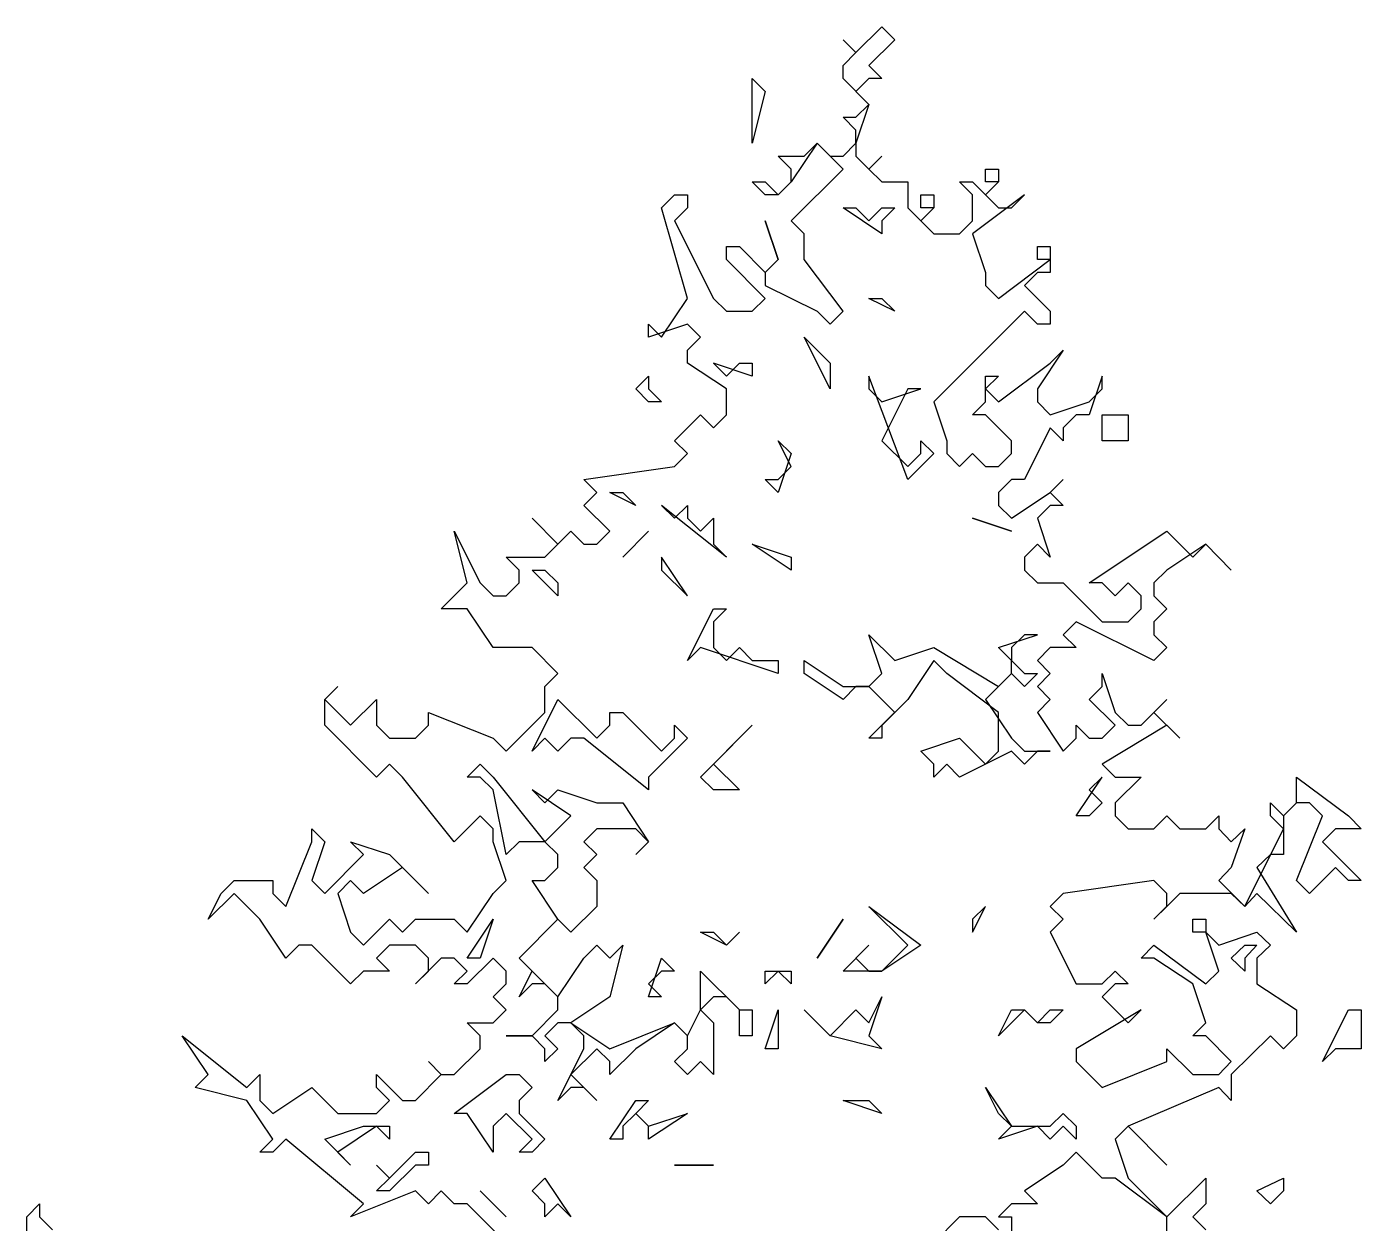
# Model space of a CAD drawing. Header units: millimetres. Extents: x 3633 to 4629, y 3430 to 3787.
# Drawn here: x 4031.66 to 4036.71, y 3484.79 to 3489.32 of the extents above; entities that cross this region are included whole.
import ezdxf

# ---------------------------------------------------------------- set-up
doc = ezdxf.new("R2010")
doc.units = ezdxf.units.MM

# ---------------------------------------------------------------- blocks, each defined once
blk = doc.blocks.new('Pine 3 Elev_133')
at = {"color": 0}
for p, q in [((294.8, 10460.1), (334.8, 10500)), ((334.8, 10500), (354.8, 10480)), ((294.8, 10460.1), (274.8, 10480)), ((274.8, 10480), (294.8, 10460.1)), ((354.8, 10480), (314.8, 10440.1)), ((274.8, 10440.1), (294.8, 10460.1)), ((274.8, 10420.2), (274.8, 10440.1)), ((314.8, 10440.1), (334.8, 10420.2)), ((134.8, 10320.3), (134.8, 10420.2)), ((134.8, 10420.2), (154.8, 10400.2)), ((314.8, 10380.2), (274.8, 10420.2)), ((314.8, 10420.2), (294.8, 10400.2)), ((334.8, 10420.2), (314.8, 10420.2)), ((154.8, 10400.2), (134.8, 10320.3)), ((294.8, 10400.2), (314.8, 10380.2)), ((314.8, 10380.2), (294.8, 10320.3)), ((294.8, 10360.3), (314.8, 10380.2)), ((294.8, 10340.3), (274.8, 10360.3)), ((274.8, 10360.3), (294.8, 10360.3)), ((294.8, 10320.3), (294.8, 10340.3)), ((194.8, 10280.4), (174.8, 10300.4)), ((174.8, 10300.4), (214.8, 10300.4)), ((234.8, 10320.3), (194.8, 10260.5)), ((214.8, 10300.4), (234.8, 10320.3)), ((274.8, 10280.4), (234.8, 10320.3)), ((234.8, 10320.3), (254.8, 10300.4)), ((254.8, 10300.4), (274.8, 10300.4)), ((274.8, 10300.4), (294.8, 10320.3)), ((294.8, 10320.3), (294.8, 10300.4)), ((294.8, 10300.4), (314.8, 10280.4)), ((314.8, 10280.4), (334.8, 10300.4)), ((334.8, 10300.4), (314.8, 10280.4)), ((194.8, 10200.6), (274.8, 10280.4)), ((194.8, 10260.5), (194.8, 10280.4)), ((314.8, 10280.4), (334.8, 10260.5)), ((494.8, 10260.5), (494.8, 10280.4)), ((494.8, 10280.4), (514.8, 10280.4)), ((514.8, 10280.4), (514.8, 10260.5)), ((154.8, 10240.5), (134.8, 10260.5)), ((134.8, 10260.5), (154.8, 10260.5)), ((154.8, 10260.5), (174.8, 10240.5)), ((194.8, 10260.5), (174.8, 10240.5)), ((174.8, 10240.5), (194.8, 10260.5)), ((334.8, 10260.5), (374.8, 10260.5)), ((374.8, 10260.5), (374.8, 10220.5)), ((474.8, 10240.5), (454.8, 10260.5)), ((454.8, 10260.5), (474.8, 10260.5)), ((474.8, 10260.5), (494.8, 10240.5)), ((494.8, 10240.5), (514.8, 10260.5)), ((514.8, 10260.5), (494.8, 10260.5)), ((514.8, 10260.5), (494.8, 10240.5)), ((-5.2, 10220.5), (14.8, 10240.5)), ((14.8, 10240.5), (34.8, 10240.5)), ((34.8, 10240.5), (34.8, 10220.5)), ((174.8, 10240.5), (154.8, 10240.5)), ((394.8, 10220.5), (394.8, 10240.5)), ((394.8, 10240.5), (414.8, 10240.5)), ((414.8, 10240.5), (414.8, 10220.5)), ((474.8, 10200.6), (474.8, 10240.5)), ((554.8, 10240.5), (474.8, 10180.6)), ((494.8, 10240.5), (514.8, 10220.5)), ((534.8, 10220.5), (554.8, 10240.5)), ((34.8, 10080.8), (-5.2, 10220.5)), ((34.8, 10220.5), (14.8, 10200.6)), ((334.8, 10180.6), (274.8, 10220.5)), ((274.8, 10220.5), (294.8, 10220.5)), ((294.8, 10220.5), (314.8, 10200.6)), ((314.8, 10200.6), (334.8, 10220.5)), ((334.8, 10220.5), (354.8, 10220.5)), ((354.8, 10220.5), (334.8, 10200.6)), ((374.8, 10220.5), (394.8, 10200.6)), ((394.8, 10200.6), (414.8, 10220.5)), ((414.8, 10220.5), (394.8, 10220.5)), ((414.8, 10220.5), (394.8, 10200.6)), ((514.8, 10220.5), (534.8, 10220.5)), ((14.8, 10200.6), (74.8, 10080.8)), ((174.8, 10140.7), (154.8, 10200.6)), ((154.8, 10200.6), (174.8, 10140.7)), ((214.8, 10180.6), (194.8, 10200.6)), ((334.8, 10200.6), (334.8, 10180.6)), ((394.8, 10200.6), (414.8, 10180.6)), ((454.8, 10180.6), (474.8, 10200.6)), ((214.8, 10140.7), (214.8, 10180.6)), ((414.8, 10180.6), (454.8, 10180.6)), ((474.8, 10180.6), (494.8, 10120.7)), ((94.8, 10140.7), (94.8, 10160.6)), ((94.8, 10160.6), (114.8, 10160.6)), ((114.8, 10160.6), (154.8, 10120.7)), ((574.8, 10140.7), (574.8, 10160.6)), ((574.8, 10160.6), (594.8, 10160.6)), ((594.8, 10160.6), (594.8, 10120.7)), ((154.8, 10080.8), (94.8, 10140.7)), ((154.8, 10120.7), (174.8, 10140.7)), ((174.8, 10140.7), (154.8, 10120.7)), ((274.8, 10060.8), (214.8, 10140.7)), ((514.8, 10080.8), (594.8, 10140.7)), ((594.8, 10140.7), (574.8, 10140.7)), ((154.8, 10120.7), (154.8, 10100.8)), ((494.8, 10120.7), (494.8, 10100.8)), ((574.8, 10120.7), (554.8, 10100.8)), ((594.8, 10120.7), (574.8, 10120.7)), ((154.8, 10100.8), (234.8, 10060.8)), ((494.8, 10100.8), (514.8, 10080.8)), ((554.8, 10100.8), (594.8, 10060.8)), ((-5.2, 10020.9), (34.8, 10080.8)), ((74.8, 10080.8), (94.8, 10060.8)), ((134.8, 10060.8), (154.8, 10080.8)), ((354.8, 10060.8), (314.8, 10080.8)), ((314.8, 10080.8), (334.8, 10080.8)), ((334.8, 10080.8), (354.8, 10060.8)), ((94.8, 10060.8), (134.8, 10060.8)), ((234.8, 10060.8), (254.8, 10040.9)), ((254.8, 10040.9), (274.8, 10060.8)), ((554.8, 10060.8), (414.8, 9921.1)), ((574.8, 10040.9), (554.8, 10060.8)), ((594.8, 10060.8), (594.8, 10040.9)), ((34.8, 10040.9), (-25.2, 10020.9)), ((-25.2, 10020.9), (-25.2, 10040.9)), ((-25.2, 10040.9), (-5.2, 10020.9)), ((54.8, 10020.9), (34.8, 10040.9)), ((594.8, 10040.9), (574.8, 10040.9)), ((34.8, 10001), (54.8, 10020.9)), ((254.8, 9941.1), (214.8, 10020.9)), ((214.8, 10020.9), (254.8, 9981)), ((34.8, 9981), (34.8, 10001)), ((614.8, 10001), (574.8, 9941.1)), ((594.8, 9981), (614.8, 10001)), ((94.8, 9941.1), (34.8, 9981)), ((134.8, 9961), (74.8, 9981)), ((74.8, 9981), (94.8, 9961)), ((94.8, 9961), (114.8, 9981)), ((114.8, 9981), (134.8, 9981)), ((134.8, 9981), (134.8, 9961)), ((254.8, 9981), (254.8, 9941.1)), ((514.8, 9921.1), (594.8, 9981)), ((-45.2, 9941.1), (-25.2, 9961)), ((-25.2, 9961), (-25.2, 9941.1)), ((374.8, 9801.3), (314.8, 9961)), ((314.8, 9961), (314.8, 9941.1)), ((494.8, 9921.1), (494.8, 9961)), ((494.8, 9961), (514.8, 9961)), ((514.8, 9961), (494.8, 9941.1)), ((674.8, 9961), (654.8, 9901.1)), ((674.8, 9941.1), (674.8, 9961)), ((-25.2, 9921.1), (-45.2, 9941.1)), ((-25.2, 9941.1), (-5.2, 9921.1)), ((94.8, 9901.1), (94.8, 9941.1)), ((314.8, 9941.1), (334.8, 9921.1)), ((334.8, 9921.1), (394.8, 9941.1)), ((374.8, 9941.1), (334.8, 9861.2)), ((394.8, 9941.1), (374.8, 9941.1)), ((494.8, 9941.1), (514.8, 9921.1)), ((574.8, 9941.1), (574.8, 9921.1)), ((654.8, 9921.1), (674.8, 9941.1)), ((-5.2, 9921.1), (-25.2, 9921.1)), ((414.8, 9921.1), (434.8, 9861.2)), ((474.8, 9901.1), (494.8, 9921.1)), ((574.8, 9921.1), (594.8, 9901.1)), ((594.8, 9901.1), (654.8, 9921.1)), ((14.8, 9861.2), (54.8, 9901.1)), ((54.8, 9901.1), (74.8, 9881.2)), ((74.8, 9881.2), (94.8, 9901.1)), ((494.8, 9901.1), (474.8, 9901.1)), ((534.8, 9861.2), (494.8, 9901.1)), ((634.8, 9901.1), (614.8, 9881.2)), ((654.8, 9901.1), (634.8, 9901.1)), ((674.8, 9861.2), (674.8, 9901.1)), ((674.8, 9901.1), (714.8, 9901.1)), ((714.8, 9901.1), (714.8, 9861.2)), ((594.8, 9881.2), (554.8, 9801.3)), ((614.8, 9861.2), (594.8, 9881.2)), ((614.8, 9881.2), (614.8, 9861.2)), ((34.8, 9841.3), (14.8, 9861.2)), ((194.8, 9821.3), (174.8, 9861.2)), ((174.8, 9861.2), (194.8, 9841.3)), ((334.8, 9861.2), (374.8, 9821.3)), ((394.8, 9841.3), (394.8, 9861.2)), ((394.8, 9861.2), (414.8, 9841.3)), ((434.8, 9861.2), (434.8, 9841.3)), ((534.8, 9841.3), (534.8, 9861.2)), ((694.8, 9861.2), (674.8, 9861.2)), ((714.8, 9861.2), (694.8, 9861.2)), ((14.8, 9821.3), (34.8, 9841.3)), ((194.8, 9841.3), (174.8, 9781.4)), ((374.8, 9821.3), (394.8, 9841.3)), ((414.8, 9841.3), (374.8, 9801.3)), ((434.8, 9841.3), (454.8, 9821.3)), ((454.8, 9821.3), (474.8, 9841.3)), ((474.8, 9841.3), (494.8, 9821.3)), ((514.8, 9821.3), (534.8, 9841.3)), ((-125.2, 9801.3), (14.8, 9821.3)), ((174.8, 9801.3), (194.8, 9821.3)), ((494.8, 9821.3), (514.8, 9821.3)), ((-105.2, 9781.4), (-125.2, 9801.3)), ((174.8, 9781.4), (154.8, 9801.3)), ((154.8, 9801.3), (174.8, 9801.3)), ((534.8, 9801.3), (514.8, 9781.4)), ((554.8, 9801.3), (534.8, 9801.3)), ((594.8, 9781.4), (614.8, 9801.3)), ((614.8, 9801.3), (594.8, 9781.4)), ((-125.2, 9761.4), (-105.2, 9781.4)), ((-45.2, 9761.4), (-85.2, 9781.4)), ((-85.2, 9781.4), (-65.2, 9781.4)), ((-65.2, 9781.4), (-45.2, 9761.4)), ((514.8, 9781.4), (514.8, 9761.4)), ((534.8, 9741.4), (594.8, 9781.4)), ((594.8, 9781.4), (614.8, 9761.4)), ((-85.2, 9721.5), (-125.2, 9761.4)), ((94.8, 9681.6), (-5.2, 9761.4)), ((-5.2, 9761.4), (14.8, 9741.4)), ((14.8, 9741.4), (34.8, 9761.4)), ((34.8, 9761.4), (34.8, 9741.4)), ((514.8, 9761.4), (534.8, 9741.4)), ((594.8, 9761.4), (574.8, 9741.4)), ((614.8, 9761.4), (594.8, 9761.4)), ((-165.2, 9701.5), (-205.2, 9741.4)), ((-205.2, 9741.4), (-165.2, 9701.5)), ((34.8, 9741.4), (54.8, 9721.5)), ((54.8, 9721.5), (74.8, 9741.4)), ((74.8, 9741.4), (74.8, 9701.5)), ((474.8, 9741.4), (534.8, 9721.5)), ((534.8, 9721.5), (474.8, 9741.4)), ((574.8, 9741.4), (594.8, 9681.6)), ((-305.2, 9641.6), (-325.2, 9721.5)), ((-325.2, 9721.5), (-285.2, 9641.6)), ((-165.2, 9701.5), (-145.2, 9721.5)), ((-145.2, 9721.5), (-125.2, 9701.5)), ((-105.2, 9701.5), (-85.2, 9721.5)), ((-25.2, 9721.5), (-65.2, 9681.6)), ((-65.2, 9681.6), (-25.2, 9721.5)), ((654.8, 9641.6), (774.8, 9721.5)), ((774.8, 9721.5), (814.8, 9681.6)), ((-185.2, 9681.6), (-165.2, 9701.5)), ((-125.2, 9701.5), (-105.2, 9701.5)), ((74.8, 9701.5), (94.8, 9681.6)), ((194.8, 9661.6), (134.8, 9701.5)), ((134.8, 9701.5), (194.8, 9681.6)), ((574.8, 9701.5), (554.8, 9681.6)), ((594.8, 9681.6), (574.8, 9701.5)), ((834.8, 9701.5), (774.8, 9661.6)), ((814.8, 9681.6), (834.8, 9701.5)), ((834.8, 9701.5), (873.8, 9661.6)), ((873.8, 9661.6), (834.8, 9701.5)), ((-225.2, 9661.6), (-245.2, 9681.6)), ((-245.2, 9681.6), (-185.2, 9681.6)), ((-225.2, 9641.6), (-225.2, 9661.6)), ((-165.2, 9621.7), (-205.2, 9661.6)), ((-205.2, 9661.6), (-185.2, 9661.6)), ((-185.2, 9661.6), (-165.2, 9641.6)), ((34.8, 9621.7), (-5.2, 9681.6)), ((-5.2, 9681.6), (-5.2, 9661.6)), ((-5.2, 9661.6), (34.8, 9621.7)), ((194.8, 9681.6), (194.8, 9661.6)), ((554.8, 9681.6), (554.8, 9661.6)), ((554.8, 9661.6), (574.8, 9641.6)), ((774.8, 9661.6), (754.8, 9641.6)), ((-345.2, 9601.7), (-305.2, 9641.6)), ((-285.2, 9641.6), (-265.2, 9621.7)), ((-245.2, 9621.7), (-225.2, 9641.6)), ((-165.2, 9641.6), (-165.2, 9621.7)), ((574.8, 9641.6), (614.8, 9641.6)), ((614.8, 9641.6), (674.8, 9581.7)), ((674.8, 9641.6), (654.8, 9641.6)), ((694.8, 9621.7), (674.8, 9641.6)), ((714.8, 9641.6), (694.8, 9621.7)), ((734.8, 9621.7), (714.8, 9641.6)), ((754.8, 9641.6), (754.8, 9621.7)), ((-265.2, 9621.7), (-245.2, 9621.7)), ((734.8, 9601.7), (734.8, 9621.7)), ((754.8, 9621.7), (774.8, 9601.7)), ((-305.2, 9601.7), (-345.2, 9601.7)), ((-265.2, 9541.8), (-305.2, 9601.7)), ((34.8, 9521.9), (74.8, 9601.7)), ((74.8, 9601.7), (94.8, 9601.7)), ((94.8, 9601.7), (74.8, 9581.7)), ((714.8, 9581.7), (734.8, 9601.7)), ((774.8, 9601.7), (754.8, 9581.7)), ((74.8, 9581.7), (74.8, 9541.8)), ((634.8, 9581.7), (614.8, 9561.8)), ((754.8, 9521.9), (634.8, 9581.7)), ((674.8, 9581.7), (714.8, 9581.7)), ((754.8, 9581.7), (754.8, 9561.8)), ((334.8, 9501.9), (314.8, 9561.8)), ((314.8, 9561.8), (354.8, 9521.9)), ((514.8, 9541.8), (574.8, 9561.8)), ((554.8, 9561.8), (534.8, 9541.8)), ((574.8, 9561.8), (554.8, 9561.8)), ((614.8, 9561.8), (634.8, 9541.8)), ((754.8, 9561.8), (774.8, 9541.8)), ((-205.2, 9541.8), (-265.2, 9541.8)), ((-165.2, 9501.9), (-205.2, 9541.8)), ((54.8, 9541.8), (34.8, 9521.9)), ((174.8, 9501.9), (54.8, 9541.8)), ((74.8, 9541.8), (94.8, 9521.9)), ((94.8, 9521.9), (114.8, 9541.8)), ((114.8, 9541.8), (134.8, 9521.9)), ((354.8, 9521.9), (414.8, 9541.8)), ((414.8, 9541.8), (514.8, 9481.9)), ((534.8, 9521.9), (514.8, 9541.8)), ((534.8, 9541.8), (534.8, 9521.9)), ((594.8, 9541.8), (574.8, 9521.9)), ((634.8, 9541.8), (594.8, 9541.8)), ((774.8, 9541.8), (754.8, 9521.9)), ((134.8, 9521.9), (174.8, 9521.9)), ((174.8, 9521.9), (174.8, 9501.9)), ((214.8, 9501.9), (214.8, 9521.9)), ((214.8, 9521.9), (274.8, 9481.9)), ((414.8, 9521.9), (374.8, 9462)), ((434.8, 9501.9), (414.8, 9521.9)), ((534.8, 9501.9), (534.8, 9521.9)), ((534.8, 9521.9), (554.8, 9501.9)), ((574.8, 9521.9), (594.8, 9501.9)), ((-185.2, 9481.9), (-165.2, 9501.9)), ((274.8, 9462), (214.8, 9501.9)), ((314.8, 9481.9), (334.8, 9501.9)), ((514.8, 9442), (434.8, 9501.9)), ((534.8, 9501.9), (494.8, 9462)), ((514.8, 9481.9), (534.8, 9501.9)), ((554.8, 9481.9), (534.8, 9501.9)), ((554.8, 9501.9), (574.8, 9501.9)), ((574.8, 9501.9), (554.8, 9481.9)), ((594.8, 9501.9), (574.8, 9481.9)), ((674.8, 9481.9), (674.8, 9501.9)), ((674.8, 9501.9), (694.8, 9442)), ((-525.2, 9462), (-505.2, 9481.9)), ((-505.2, 9481.9), (-525.2, 9462)), ((-185.2, 9442), (-185.2, 9481.9)), ((294.8, 9481.9), (274.8, 9462)), ((274.8, 9481.9), (314.8, 9481.9)), ((314.8, 9481.9), (294.8, 9481.9)), ((354.8, 9442), (314.8, 9481.9)), ((574.8, 9481.9), (594.8, 9462)), ((654.8, 9462), (674.8, 9481.9)), ((-525.2, 9422.1), (-525.2, 9462)), ((-525.2, 9462), (-485.2, 9422.1)), ((-485.2, 9422.1), (-445.2, 9462)), ((-445.2, 9462), (-445.2, 9422.1)), ((-205.2, 9382.1), (-165.2, 9462)), ((-165.2, 9462), (-105.2, 9402.1)), ((374.8, 9462), (334.8, 9422.1)), ((494.8, 9462), (534.8, 9402.1)), ((594.8, 9462), (574.8, 9442)), ((694.8, 9422.1), (654.8, 9462)), ((734.8, 9422.1), (774.8, 9462)), ((774.8, 9462), (754.8, 9442)), ((-365.2, 9422.1), (-365.2, 9442)), ((-365.2, 9442), (-265.2, 9402.1)), ((-245.2, 9382.1), (-185.2, 9442)), ((-85.2, 9422.1), (-85.2, 9442)), ((-85.2, 9442), (-65.2, 9442)), ((-65.2, 9442), (-5.2, 9382.1)), ((314.8, 9402.1), (354.8, 9442)), ((514.8, 9382.1), (514.8, 9442)), ((574.8, 9442), (614.8, 9382.1)), ((694.8, 9442), (714.8, 9422.1)), ((754.8, 9442), (794.8, 9402.1)), ((-445.2, 9342.2), (-525.2, 9422.1)), ((-445.2, 9422.1), (-425.2, 9402.1)), ((-385.2, 9402.1), (-365.2, 9422.1)), ((-105.2, 9402.1), (-85.2, 9422.1)), ((14.8, 9402.1), (14.8, 9422.1)), ((14.8, 9422.1), (34.8, 9402.1)), ((54.8, 9342.2), (134.8, 9422.1)), ((134.8, 9422.1), (74.8, 9362.2)), ((334.8, 9422.1), (334.8, 9402.1)), ((634.8, 9402.1), (634.8, 9422.1)), ((634.8, 9422.1), (654.8, 9402.1)), ((674.8, 9402.1), (694.8, 9422.1)), ((774.8, 9422.1), (674.8, 9362.2)), ((714.8, 9422.1), (734.8, 9422.1)), ((794.8, 9402.1), (774.8, 9422.1)), ((-425.2, 9402.1), (-385.2, 9402.1)), ((-265.2, 9402.1), (-245.2, 9382.1)), ((-185.2, 9402.1), (-205.2, 9382.1)), ((-165.2, 9382.1), (-185.2, 9402.1)), ((-145.2, 9402.1), (-165.2, 9382.1)), ((-125.2, 9402.1), (-145.2, 9402.1)), ((-25.2, 9322.2), (-125.2, 9402.1)), ((34.8, 9402.1), (-25.2, 9342.2)), ((-5.2, 9382.1), (14.8, 9402.1)), ((334.8, 9402.1), (314.8, 9402.1)), ((394.8, 9382.1), (454.8, 9402.1)), ((454.8, 9402.1), (494.8, 9362.2)), ((534.8, 9402.1), (554.8, 9382.1)), ((614.8, 9382.1), (634.8, 9402.1)), ((654.8, 9402.1), (674.8, 9402.1)), ((414.8, 9362.2), (394.8, 9382.1)), ((534.8, 9382.1), (454.8, 9342.2)), ((494.8, 9362.2), (514.8, 9382.1)), ((554.8, 9362.2), (534.8, 9382.1)), ((554.8, 9382.1), (594.8, 9382.1)), ((574.8, 9382.1), (554.8, 9362.2)), ((594.8, 9382.1), (574.8, 9382.1)), ((-425.2, 9362.2), (-445.2, 9342.2)), ((-405.2, 9342.2), (-425.2, 9362.2)), ((-305.2, 9342.2), (-285.2, 9362.2)), ((-285.2, 9362.2), (-265.2, 9342.2)), ((74.8, 9362.2), (114.8, 9322.2)), ((434.8, 9362.2), (414.8, 9342.2)), ((414.8, 9342.2), (414.8, 9362.2)), ((454.8, 9342.2), (434.8, 9362.2)), ((674.8, 9362.2), (694.8, 9342.2)), ((-325.2, 9242.4), (-405.2, 9342.2)), ((-285.2, 9342.2), (-305.2, 9342.2)), ((-265.2, 9322.2), (-285.2, 9342.2)), ((-265.2, 9342.2), (-185.2, 9242.4)), ((-25.2, 9342.2), (-25.2, 9322.2)), ((74.8, 9322.2), (54.8, 9342.2)), ((634.8, 9282.3), (674.8, 9342.2)), ((674.8, 9342.2), (654.8, 9322.2)), ((694.8, 9342.2), (734.8, 9342.2)), ((734.8, 9342.2), (694.8, 9302.3)), ((974.8, 9302.3), (974.8, 9342.2)), ((974.8, 9342.2), (1054.8, 9282.3)), ((-245.2, 9222.4), (-265.2, 9322.2)), ((-145.2, 9282.3), (-205.2, 9322.2)), ((-205.2, 9322.2), (-185.2, 9302.3)), ((-185.2, 9302.3), (-165.2, 9322.2)), ((-165.2, 9322.2), (-105.2, 9302.3)), ((114.8, 9322.2), (74.8, 9322.2)), ((654.8, 9322.2), (674.8, 9302.3)), ((-105.2, 9302.3), (-65.2, 9302.3)), ((-65.2, 9302.3), (-25.2, 9242.4)), ((674.8, 9302.3), (654.8, 9282.3)), ((694.8, 9302.3), (694.8, 9282.3)), ((934.8, 9282.3), (934.8, 9302.3)), ((934.8, 9302.3), (954.8, 9282.3)), ((954.8, 9282.3), (974.8, 9302.3)), ((974.8, 9302.3), (954.8, 9282.3)), ((994.8, 9302.3), (974.8, 9302.3)), ((1014.8, 9282.3), (994.8, 9302.3)), ((-285.2, 9282.3), (-325.2, 9242.4)), ((-265.2, 9262.4), (-285.2, 9282.3)), ((-185.2, 9242.4), (-145.2, 9282.3)), ((654.8, 9282.3), (634.8, 9282.3)), ((694.8, 9282.3), (714.8, 9262.4)), ((754.8, 9262.4), (774.8, 9282.3)), ((774.8, 9282.3), (794.8, 9262.4)), ((834.8, 9262.4), (854.8, 9282.3)), ((854.8, 9282.3), (854.8, 9262.4)), ((954.8, 9262.4), (934.8, 9282.3)), ((954.8, 9282.3), (954.8, 9222.4)), ((974.8, 9182.5), (1014.8, 9282.3)), ((1054.8, 9282.3), (1074.8, 9262.4)), ((-545.2, 9242.4), (-545.2, 9262.4)), ((-545.2, 9262.4), (-525.2, 9242.4)), ((-265.2, 9242.4), (-265.2, 9262.4)), ((-105.2, 9262.4), (-125.2, 9242.4)), ((-45.2, 9262.4), (-105.2, 9262.4)), ((-25.2, 9242.4), (-45.2, 9262.4)), ((714.8, 9262.4), (754.8, 9262.4)), ((794.8, 9262.4), (834.8, 9262.4)), ((854.8, 9262.4), (873.8, 9242.4)), ((873.8, 9242.4), (894.8, 9262.4)), ((894.8, 9262.4), (873.8, 9202.5)), ((894.8, 9142.6), (954.8, 9262.4)), ((1034.8, 9262.4), (1014.8, 9242.4)), ((1074.8, 9262.4), (1034.8, 9262.4)), ((-585.2, 9142.6), (-545.2, 9242.4)), ((-525.2, 9242.4), (-545.2, 9182.5)), ((-465.2, 9222.4), (-485.2, 9242.4)), ((-485.2, 9242.4), (-425.2, 9222.4)), ((-245.2, 9182.5), (-265.2, 9242.4)), ((-225.2, 9242.4), (-245.2, 9222.4)), ((-185.2, 9242.4), (-225.2, 9242.4)), ((-165.2, 9222.4), (-185.2, 9242.4)), ((-125.2, 9242.4), (-105.2, 9222.4)), ((-25.2, 9242.4), (-45.2, 9222.4)), ((-45.2, 9222.4), (-25.2, 9242.4)), ((1014.8, 9242.4), (1074.8, 9182.5)), ((-525.2, 9162.5), (-465.2, 9222.4)), ((-425.2, 9222.4), (-365.2, 9162.5)), ((-165.2, 9202.5), (-165.2, 9222.4)), ((-105.2, 9222.4), (-125.2, 9202.5)), ((934.8, 9222.4), (913.8, 9202.5)), ((954.8, 9222.4), (934.8, 9222.4)), ((-405.2, 9202.5), (-465.2, 9162.5)), ((-365.2, 9162.5), (-405.2, 9202.5)), ((-185.2, 9182.5), (-165.2, 9202.5)), ((-125.2, 9202.5), (-105.2, 9182.5)), ((873.8, 9202.5), (854.8, 9182.5)), ((913.8, 9202.5), (974.8, 9102.7)), ((1034.8, 9202.5), (994.8, 9162.5)), ((1054.8, 9182.5), (1034.8, 9202.5)), ((-685.2, 9162.5), (-665.2, 9182.5)), ((-665.2, 9182.5), (-605.2, 9182.5)), ((-605.2, 9182.5), (-605.2, 9162.5)), ((-545.2, 9182.5), (-525.2, 9162.5)), ((-485.2, 9182.5), (-505.2, 9162.5)), ((-465.2, 9162.5), (-485.2, 9182.5)), ((-265.2, 9162.5), (-245.2, 9182.5)), ((-165.2, 9122.6), (-205.2, 9182.5)), ((-205.2, 9182.5), (-185.2, 9182.5)), ((-105.2, 9182.5), (-105.2, 9142.6)), ((754.8, 9182.5), (614.8, 9162.5)), ((774.8, 9162.5), (754.8, 9182.5)), ((854.8, 9182.5), (894.8, 9142.6)), ((994.8, 9162.5), (974.8, 9182.5)), ((1074.8, 9182.5), (1054.8, 9182.5)), ((-665.2, 9162.5), (-705.2, 9122.6)), ((-705.2, 9122.6), (-685.2, 9162.5)), ((-625.2, 9122.6), (-665.2, 9162.5)), ((-605.2, 9162.5), (-585.2, 9142.6)), ((-505.2, 9162.5), (-485.2, 9102.7)), ((-305.2, 9102.7), (-265.2, 9162.5)), ((614.8, 9162.5), (594.8, 9142.6)), ((794.8, 9162.5), (754.8, 9122.6)), ((774.8, 9142.6), (774.8, 9162.5)), ((873.8, 9162.5), (794.8, 9162.5)), ((894.8, 9142.6), (873.8, 9162.5)), ((913.8, 9162.5), (894.8, 9142.6)), ((974.8, 9102.7), (913.8, 9162.5)), ((-105.2, 9142.6), (-145.2, 9102.7)), ((374.8, 9082.7), (314.8, 9142.6)), ((314.8, 9142.6), (394.8, 9082.7)), ((474.8, 9102.7), (494.8, 9142.6)), ((494.8, 9142.6), (474.8, 9122.6)), ((594.8, 9142.6), (614.8, 9122.6)), ((754.8, 9122.6), (774.8, 9142.6)), ((-585.2, 9062.7), (-625.2, 9122.6)), ((-465.2, 9082.7), (-425.2, 9122.6)), ((-425.2, 9122.6), (-405.2, 9102.7)), ((-405.2, 9102.7), (-385.2, 9122.6)), ((-385.2, 9122.6), (-325.2, 9122.6)), ((-325.2, 9122.6), (-305.2, 9102.7)), ((-305.2, 9062.7), (-265.2, 9122.6)), ((-265.2, 9122.6), (-285.2, 9062.7)), ((-165.2, 9122.6), (-225.2, 9062.7)), ((-225.2, 9062.7), (-165.2, 9122.6)), ((-145.2, 9102.7), (-165.2, 9122.6)), ((274.8, 9122.6), (234.8, 9062.7)), ((234.8, 9062.7), (274.8, 9122.6)), ((474.8, 9122.6), (474.8, 9102.7)), ((614.8, 9122.6), (594.8, 9102.7)), ((814.8, 9102.7), (814.8, 9122.6)), ((814.8, 9122.6), (834.8, 9122.6)), ((834.8, 9122.6), (834.8, 9102.7)), ((-485.2, 9102.7), (-465.2, 9082.7)), ((94.8, 9082.7), (54.8, 9102.7)), ((54.8, 9102.7), (74.8, 9102.7)), ((74.8, 9102.7), (94.8, 9082.7)), ((94.8, 9082.7), (114.8, 9102.7)), ((114.8, 9102.7), (94.8, 9082.7)), ((594.8, 9102.7), (634.8, 9022.8)), ((834.8, 9102.7), (814.8, 9102.7)), ((854.8, 9042.8), (834.8, 9102.7)), ((834.8, 9102.7), (854.8, 9082.7)), ((854.8, 9082.7), (913.8, 9102.7)), ((913.8, 9102.7), (934.8, 9082.7)), ((-565.2, 9082.7), (-585.2, 9062.7)), ((-545.2, 9082.7), (-565.2, 9082.7)), ((-505.2, 9042.8), (-545.2, 9082.7)), ((-425.2, 9082.7), (-445.2, 9062.7)), ((-385.2, 9082.7), (-425.2, 9082.7)), ((-365.2, 9062.7), (-385.2, 9082.7)), ((-125.2, 9062.7), (-105.2, 9082.7)), ((-105.2, 9082.7), (-85.2, 9062.7)), ((-85.2, 9062.7), (-65.2, 9082.7)), ((-65.2, 9082.7), (-85.2, 9002.9)), ((274.8, 9042.8), (314.8, 9082.7)), ((314.8, 9082.7), (294.8, 9062.7)), ((334.8, 9042.8), (374.8, 9082.7)), ((394.8, 9082.7), (334.8, 9042.8)), ((734.8, 9062.7), (754.8, 9082.7)), ((754.8, 9082.7), (834.8, 9022.8)), ((873.8, 9062.7), (894.8, 9082.7)), ((894.8, 9082.7), (913.8, 9082.7)), ((913.8, 9082.7), (894.8, 9062.7)), ((934.8, 9082.7), (913.8, 9062.7)), ((-445.2, 9062.7), (-425.2, 9042.8)), ((-345.2, 9062.7), (-385.2, 9022.8)), ((-365.2, 9042.8), (-365.2, 9062.7)), ((-325.2, 9062.7), (-345.2, 9062.7)), ((-305.2, 9042.8), (-325.2, 9062.7)), ((-265.2, 9062.7), (-305.2, 9022.8)), ((-285.2, 9062.7), (-305.2, 9062.7)), ((-245.2, 9042.8), (-265.2, 9062.7)), ((-225.2, 9062.7), (-165.2, 9002.9)), ((-205.2, 9042.8), (-225.2, 9062.7)), ((-165.2, 9002.9), (-125.2, 9062.7)), ((-25.2, 9002.9), (-5.2, 9062.7)), ((-5.2, 9062.7), (14.8, 9042.8)), ((294.8, 9062.7), (314.8, 9042.8)), ((754.8, 9062.7), (734.8, 9062.7)), ((814.8, 9022.8), (754.8, 9062.7)), ((894.8, 9042.8), (873.8, 9062.7)), ((894.8, 9062.7), (894.8, 9042.8)), ((913.8, 9062.7), (913.8, 9022.8)), ((-485.2, 9022.8), (-505.2, 9042.8)), ((-465.2, 9042.8), (-485.2, 9022.8)), ((-425.2, 9042.8), (-465.2, 9042.8)), ((-385.2, 9022.8), (-365.2, 9042.8)), ((-325.2, 9022.8), (-305.2, 9042.8)), ((-305.2, 9022.8), (-325.2, 9022.8)), ((-265.2, 9002.9), (-245.2, 9022.8)), ((-245.2, 9022.8), (-245.2, 9042.8)), ((-225.2, 9002.9), (-205.2, 9042.8)), ((-205.2, 9022.8), (-225.2, 9002.9)), ((-185.2, 9022.8), (-205.2, 9022.8)), ((-165.2, 9002.9), (-185.2, 9022.8)), ((-5.2, 9042.8), (-25.2, 9022.8)), ((-25.2, 9022.8), (-5.2, 9002.9)), ((14.8, 9042.8), (-5.2, 9042.8)), ((54.8, 8982.9), (54.8, 9042.8)), ((54.8, 9042.8), (114.8, 8982.9)), ((174.8, 9042.8), (154.8, 9022.8)), ((154.8, 9022.8), (154.8, 9042.8)), ((154.8, 9042.8), (194.8, 9042.8)), ((194.8, 9022.8), (174.8, 9042.8)), ((194.8, 9042.8), (194.8, 9022.8)), ((334.8, 9042.8), (274.8, 9042.8)), ((314.8, 9042.8), (334.8, 9042.8)), ((634.8, 9022.8), (674.8, 9022.8)), ((674.8, 9022.8), (694.8, 9042.8)), ((694.8, 9022.8), (674.8, 9002.9)), ((694.8, 9042.8), (714.8, 9022.8)), ((714.8, 9022.8), (694.8, 9022.8)), ((834.8, 8962.9), (814.8, 9022.8)), ((834.8, 9022.8), (854.8, 9042.8)), ((913.8, 9022.8), (974.8, 8982.9)), ((-245.2, 8982.9), (-265.2, 9002.9)), ((-165.2, 8982.9), (-165.2, 9002.9)), ((-85.2, 9002.9), (-145.2, 8962.9)), ((-5.2, 9002.9), (-25.2, 9002.9)), ((74.8, 9002.9), (54.8, 8982.9)), ((94.8, 9002.9), (74.8, 9002.9)), ((114.8, 8982.9), (94.8, 9002.9)), ((314.8, 8962.9), (334.8, 9002.9)), ((334.8, 9002.9), (314.8, 8943)), ((674.8, 9002.9), (714.8, 8962.9)), ((-265.2, 8962.9), (-245.2, 8982.9)), ((-205.2, 8943), (-165.2, 8982.9)), ((34.8, 8943), (54.8, 8982.9)), ((54.8, 8982.9), (74.8, 8962.9)), ((114.8, 8982.9), (134.8, 8982.9)), ((114.8, 8943), (114.8, 8982.9)), ((134.8, 8982.9), (134.8, 8943)), ((154.8, 8923), (174.8, 8982.9)), ((174.8, 8982.9), (174.8, 8923)), ((254.8, 8943), (214.8, 8982.9)), ((214.8, 8982.9), (254.8, 8943)), ((254.8, 8943), (294.8, 8982.9)), ((294.8, 8982.9), (314.8, 8962.9)), ((554.8, 8982.9), (514.8, 8943)), ((514.8, 8943), (534.8, 8982.9)), ((534.8, 8982.9), (554.8, 8982.9)), ((574.8, 8962.9), (554.8, 8982.9)), ((554.8, 8982.9), (574.8, 8962.9)), ((574.8, 8962.9), (594.8, 8982.9)), ((594.8, 8982.9), (614.8, 8982.9)), ((614.8, 8982.9), (594.8, 8962.9)), ((734.8, 8982.9), (634.8, 8923)), ((714.8, 8962.9), (734.8, 8982.9)), ((974.8, 8982.9), (974.8, 8943)), ((1014.8, 8903), (1054.8, 8982.9)), ((1054.8, 8982.9), (1074.8, 8982.9)), ((1074.8, 8982.9), (1074.8, 8923)), ((-285.2, 8943), (-305.2, 8962.9)), ((-305.2, 8962.9), (-265.2, 8962.9)), ((-165.2, 8962.9), (-185.2, 8943)), ((-145.2, 8962.9), (-165.2, 8962.9)), ((-145.2, 8962.9), (-85.2, 8923)), ((-125.2, 8943), (-145.2, 8962.9)), ((-85.2, 8923), (14.8, 8962.9)), ((14.8, 8962.9), (-45.2, 8923)), ((14.8, 8962.9), (34.8, 8943)), ((34.8, 8943), (14.8, 8962.9)), ((74.8, 8962.9), (74.8, 8883.1)), ((594.8, 8962.9), (574.8, 8962.9)), ((814.8, 8943), (834.8, 8962.9)), ((-705.2, 8883.1), (-745.2, 8943)), ((-745.2, 8943), (-645.2, 8863.1)), ((-285.2, 8923), (-285.2, 8943)), ((-205.2, 8943), (-245.2, 8943)), ((-245.2, 8943), (-205.2, 8943)), ((-185.2, 8923), (-205.2, 8943)), ((-185.2, 8943), (-165.2, 8923)), ((-125.2, 8923), (-125.2, 8943)), ((34.8, 8923), (34.8, 8943)), ((134.8, 8943), (114.8, 8943)), ((334.8, 8923), (254.8, 8943)), ((314.8, 8943), (334.8, 8923)), ((834.8, 8943), (814.8, 8943)), ((873.8, 8903), (834.8, 8943)), ((934.8, 8943), (873.8, 8883.1)), ((954.8, 8923), (934.8, 8943)), ((974.8, 8943), (954.8, 8923)), ((-325.2, 8883.1), (-285.2, 8923)), ((-165.2, 8923), (-185.2, 8903)), ((-185.2, 8903), (-185.2, 8923)), ((-165.2, 8843.2), (-125.2, 8923)), ((-105.2, 8923), (-145.2, 8883.1)), ((-85.2, 8903), (-105.2, 8923)), ((-45.2, 8923), (-85.2, 8883.1)), ((14.8, 8903), (34.8, 8923)), ((174.8, 8923), (154.8, 8923)), ((634.8, 8923), (634.8, 8903)), ((774.8, 8903), (774.8, 8923)), ((774.8, 8923), (814.8, 8883.1)), ((1034.8, 8923), (1014.8, 8903)), ((1054.8, 8923), (1034.8, 8923)), ((1074.8, 8923), (1054.8, 8923)), ((-345.2, 8883.1), (-365.2, 8903)), ((-365.2, 8903), (-345.2, 8883.1)), ((-85.2, 8883.1), (-85.2, 8903)), ((34.8, 8883.1), (14.8, 8903)), ((54.8, 8903), (34.8, 8883.1)), ((74.8, 8883.1), (54.8, 8903)), ((634.8, 8903), (674.8, 8863.1)), ((674.8, 8863.1), (774.8, 8903)), ((854.8, 8883.1), (873.8, 8903)), ((-725.2, 8863.1), (-705.2, 8883.1)), ((-645.2, 8863.1), (-625.2, 8883.1)), ((-625.2, 8883.1), (-625.2, 8843.2)), ((-445.2, 8863.1), (-445.2, 8883.1)), ((-445.2, 8883.1), (-405.2, 8843.2)), ((-385.2, 8843.2), (-345.2, 8883.1)), ((-345.2, 8883.1), (-325.2, 8883.1)), ((-325.2, 8823.2), (-245.2, 8883.1)), ((-245.2, 8883.1), (-225.2, 8883.1)), ((-225.2, 8883.1), (-205.2, 8863.1)), ((-145.2, 8883.1), (-105.2, 8843.2)), ((814.8, 8883.1), (854.8, 8883.1)), ((873.8, 8883.1), (873.8, 8843.2)), ((-645.2, 8843.2), (-725.2, 8863.1)), ((-605.2, 8823.2), (-545.2, 8863.1)), ((-545.2, 8863.1), (-505.2, 8823.2)), ((-425.2, 8843.2), (-445.2, 8863.1)), ((-205.2, 8863.1), (-225.2, 8843.2)), ((-145.2, 8863.1), (-165.2, 8843.2)), ((-125.2, 8863.1), (-145.2, 8863.1)), ((-105.2, 8843.2), (-125.2, 8863.1)), ((514.8, 8823.2), (494.8, 8863.1)), ((494.8, 8863.1), (534.8, 8803.2)), ((854.8, 8863.1), (714.8, 8803.2)), ((873.8, 8843.2), (854.8, 8863.1)), ((-605.2, 8783.3), (-645.2, 8843.2)), ((-625.2, 8843.2), (-605.2, 8823.2)), ((-445.2, 8823.2), (-425.2, 8843.2)), ((-405.2, 8843.2), (-385.2, 8843.2)), ((-225.2, 8843.2), (-225.2, 8823.2)), ((-85.2, 8783.3), (-45.2, 8843.2)), ((-45.2, 8843.2), (-25.2, 8843.2)), ((-25.2, 8843.2), (-45.2, 8823.2)), ((334.8, 8823.2), (274.8, 8843.2)), ((274.8, 8843.2), (314.8, 8843.2)), ((314.8, 8843.2), (334.8, 8823.2)), ((-505.2, 8823.2), (-445.2, 8823.2)), ((-305.2, 8823.2), (-325.2, 8823.2)), ((-265.2, 8763.3), (-305.2, 8823.2)), ((-245.2, 8823.2), (-265.2, 8803.2)), ((-205.2, 8783.3), (-245.2, 8823.2)), ((-225.2, 8823.2), (-185.2, 8783.3)), ((-45.2, 8823.2), (-65.2, 8803.2)), ((-45.2, 8823.2), (-25.2, 8803.2)), ((-25.2, 8803.2), (-45.2, 8823.2)), ((-25.2, 8803.2), (34.8, 8823.2)), ((34.8, 8823.2), (-25.2, 8783.3)), ((534.8, 8803.2), (514.8, 8823.2)), ((594.8, 8803.2), (614.8, 8823.2)), ((614.8, 8823.2), (634.8, 8803.2)), ((-525.2, 8783.3), (-465.2, 8803.2)), ((-445.2, 8803.2), (-505.2, 8763.3)), ((-465.2, 8803.2), (-425.2, 8803.2)), ((-425.2, 8783.3), (-445.2, 8803.2)), ((-425.2, 8803.2), (-425.2, 8783.3)), ((-265.2, 8803.2), (-265.2, 8763.3)), ((-65.2, 8803.2), (-65.2, 8783.3)), ((-25.2, 8783.3), (-25.2, 8803.2)), ((574.8, 8803.2), (514.8, 8783.3)), ((514.8, 8783.3), (534.8, 8803.2)), ((534.8, 8803.2), (594.8, 8803.2)), ((594.8, 8783.3), (574.8, 8803.2)), ((614.8, 8803.2), (594.8, 8783.3)), ((634.8, 8783.3), (614.8, 8803.2)), ((634.8, 8803.2), (634.8, 8783.3)), ((714.8, 8803.2), (694.8, 8783.3)), ((714.8, 8803.2), (774.8, 8743.3)), ((774.8, 8743.3), (714.8, 8803.2)), ((-625.2, 8763.3), (-605.2, 8783.3)), ((-585.2, 8783.3), (-605.2, 8763.3)), ((-465.2, 8683.5), (-585.2, 8783.3)), ((-485.2, 8743.3), (-525.2, 8783.3)), ((-225.2, 8763.3), (-205.2, 8783.3)), ((-185.2, 8783.3), (-205.2, 8763.3)), ((-65.2, 8783.3), (-85.2, 8783.3)), ((694.8, 8783.3), (714.8, 8723.4)), ((-605.2, 8763.3), (-625.2, 8763.3)), ((-505.2, 8763.3), (-485.2, 8743.3)), ((-425.2, 8723.4), (-385.2, 8763.3)), ((-385.2, 8763.3), (-365.2, 8763.3)), ((-365.2, 8763.3), (-365.2, 8743.3)), ((-205.2, 8763.3), (-225.2, 8763.3)), ((634.8, 8763.3), (614.8, 8743.3)), ((674.8, 8723.4), (634.8, 8763.3)), ((-425.2, 8723.4), (-445.2, 8743.3)), ((-445.2, 8743.3), (-425.2, 8723.4)), ((-385.2, 8743.3), (-425.2, 8703.4)), ((-365.2, 8743.3), (-385.2, 8743.3)), ((14.8, 8743.3), (74.8, 8743.3)), ((74.8, 8743.3), (14.8, 8743.3)), ((614.8, 8743.3), (554.8, 8703.4)), ((-445.2, 8703.4), (-425.2, 8723.4)), ((-205.2, 8703.4), (-185.2, 8723.4)), ((-185.2, 8723.4), (-145.2, 8663.5)), ((694.8, 8723.4), (674.8, 8723.4)), ((774.8, 8663.5), (694.8, 8723.4)), ((714.8, 8723.4), (774.8, 8663.5)), ((774.8, 8663.5), (834.8, 8723.4)), ((834.8, 8723.4), (834.8, 8683.5)), ((913.8, 8703.4), (954.8, 8723.4)), ((954.8, 8723.4), (954.8, 8703.4)), ((-385.2, 8703.4), (-485.2, 8663.5)), ((-425.2, 8703.4), (-445.2, 8703.4)), ((-365.2, 8683.5), (-385.2, 8703.4)), ((-345.2, 8703.4), (-365.2, 8683.5)), ((-325.2, 8683.5), (-345.2, 8703.4)), ((-285.2, 8703.4), (-245.2, 8663.5)), ((-245.2, 8663.5), (-285.2, 8703.4)), ((-185.2, 8683.5), (-205.2, 8703.4)), ((554.8, 8703.4), (574.8, 8683.5)), ((934.8, 8683.5), (913.8, 8703.4)), ((954.8, 8703.4), (934.8, 8683.5)), ((-985.2, 8663.5), (-965.2, 8683.5)), ((-965.2, 8683.5), (-965.2, 8663.5)), ((-485.2, 8663.5), (-465.2, 8683.5)), ((-305.2, 8683.5), (-325.2, 8683.5)), ((-245.2, 8623.6), (-305.2, 8683.5)), ((-165.2, 8683.5), (-185.2, 8663.5)), ((-185.2, 8663.5), (-185.2, 8683.5)), ((-145.2, 8663.5), (-165.2, 8683.5)), ((534.8, 8683.5), (514.8, 8663.5)), ((574.8, 8683.5), (534.8, 8683.5)), ((834.8, 8683.5), (814.8, 8663.5)), ((-985.2, 8623.6), (-985.2, 8663.5)), ((-965.2, 8663.5), (-945.2, 8643.5)), ((454.8, 8663.5), (414.8, 8623.6)), ((494.8, 8663.5), (454.8, 8663.5)), ((514.8, 8643.5), (494.8, 8663.5)), ((514.8, 8663.5), (534.8, 8663.5)), ((534.8, 8663.5), (534.8, 8623.6)), ((774.8, 8623.6), (774.8, 8663.5)), ((814.8, 8663.5), (834.8, 8643.5))]:
    blk.add_line(p, q, dxfattribs=at)

msp = doc.modelspace()

# ---------------------------------------------------------------- block references
at = {"color": 0, "xscale": 0.002454764377558604, "yscale": 0.002454764377558604, "zscale": 0.002454764377558604}
msp.add_blockref('Pine 3 Elev_133', (4034.0755, 3463.5478), dxfattribs=at)

doc.saveas('drawing.dxf')
